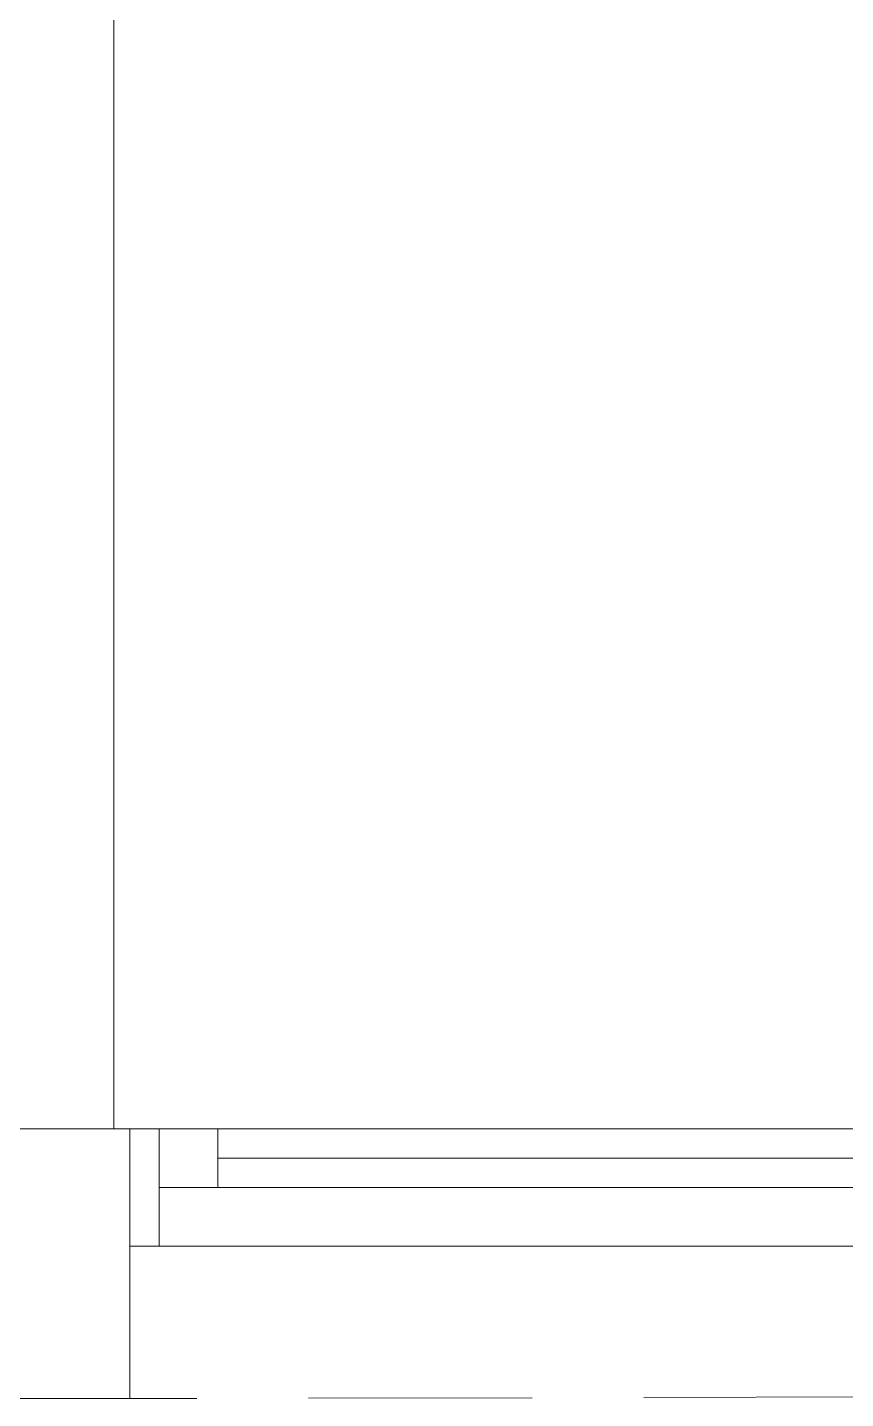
# Model space of a CAD drawing. Header units: millimetres. Extents: x -2143172 to 5255, y -610845 to 279739.
# Drawn here: x -1243664 to -1242967, y -32765 to -31596 of the extents above; entities that cross this region are included whole.
import ezdxf

# ---------------------------------------------------------------- set-up
doc = ezdxf.new("R2010")
doc.units = ezdxf.units.MM
doc.header["$LTSCALE"] = 30
doc.linetypes.add('HIDDEN', pattern=[9.525, 6.35, -3.175])
doc.linetypes.add('HIDDEN2', pattern=[0.1875, 0.125, -0.0625])
for name, color, linetype, lineweight in [('Aluminum', 7, 'Continuous', 5), ('NEW Wall', 166, 'Continuous', 5), ('Proj', 7, 'HIDDEN2', 5), ('Walls', 32, 'Continuous', 5)]:
    doc.layers.add(name, color=color, linetype=linetype, lineweight=lineweight)

msp = doc.modelspace()

# ---------------------------------------------------------------- linework, layer by layer
at = {"layer": 'Aluminum'}
for p, q in [((-1243577.1, -32534.7), (-1242377.1, -32534.7)), ((-1243552.1, -32634.7), (-1243552.1, -32534.7)), ((-1243502.1, -32584.7), (-1243502.1, -32534.7)), ((-1242452.1, -32559.7), (-1243502.1, -32559.7)), ((-1243552.1, -32584.7), (-1242402.1, -32584.7)), ((-1243577.1, -32634.7), (-1242377.1, -32634.7))]:
    msp.add_line(p, q, dxfattribs=at)
at = {"layer": 'NEW Wall', "color": 5}
msp.add_line((-1243590.9, -30412.8), (-1243590.9, -32534.7), dxfattribs=at)
at = {"layer": 'Proj', "linetype": 'HIDDEN'}
msp.add_line((-1242377.1, -32762.1, 0), (-1243577.1, -32764.7, 0), dxfattribs=at)
at = {"layer": 'Walls'}
for p, q in [((-1244440.9, -32534.7), (-1243577.1, -32534.7)), ((-1243577.1, -32534.7), (-1243577.1, -32764.7, 0)), ((-1247445.9, -32764.7), (-1243577.1, -32764.7, 0))]:
    msp.add_line(p, q, dxfattribs=at)

doc.saveas('drawing.dxf')
